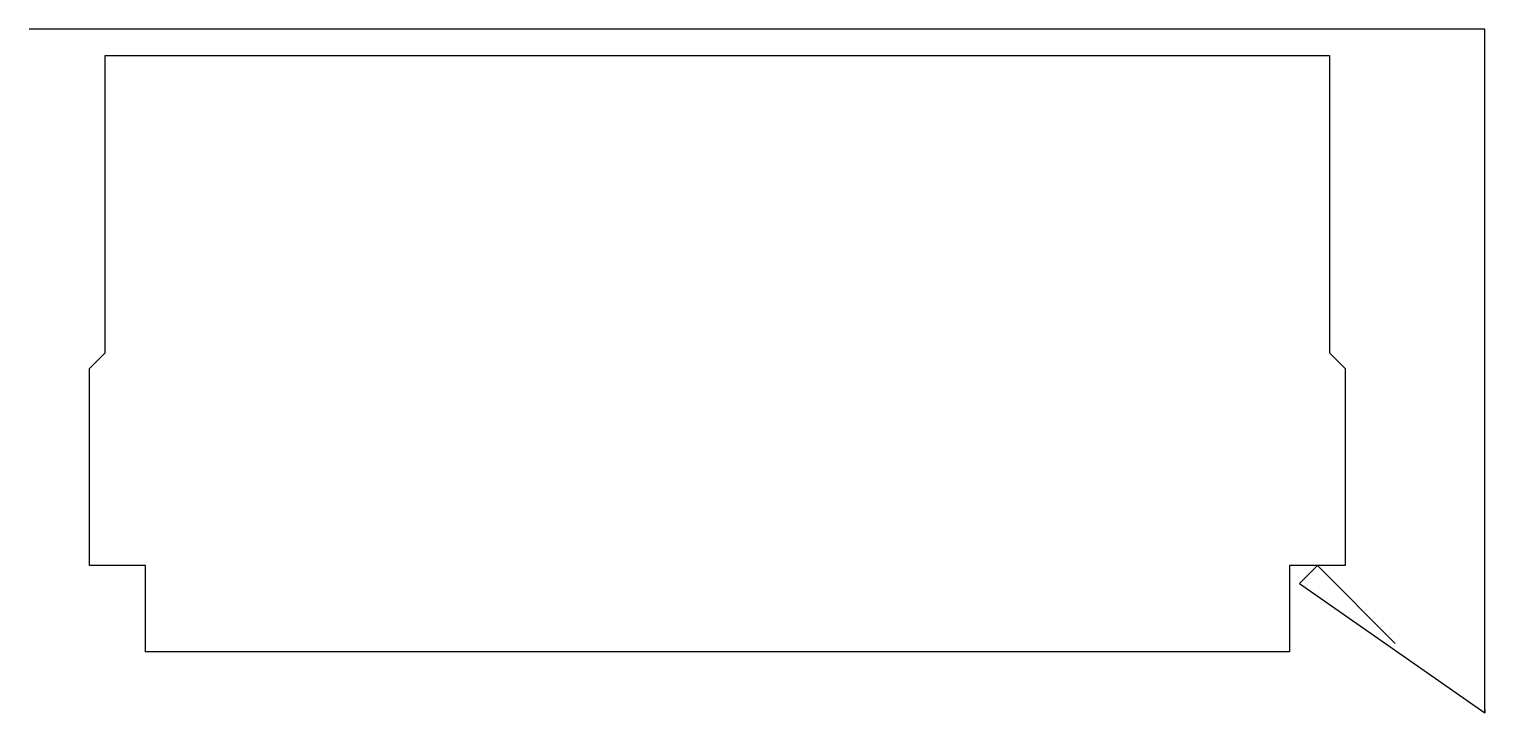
# Model space of a CAD drawing. Header units: metres. Extents: x 516 to 979, y 0 to 217.
import ezdxf

# ---------------------------------------------------------------- set-up
doc = ezdxf.new("R2010")
doc.units = ezdxf.units.M

msp = doc.modelspace()

# ---------------------------------------------------------------- linework, layer by layer
at = {"layer": 'TOOL_0'}
for p, q in [((517.064, 217.29), (516.064, 217.29)), ((978.861, 217.29), (517.064, 217.29)), ((978.861, 0.999), (978.861, 217.29)), ((540.272, 114.417), (540.272, 208.858)), ((540.272, 208.858), (929.472, 208.858)), ((929.472, 208.858), (929.472, 114.417)), ((535.272, 109.387), (540.272, 114.417)), ((929.472, 114.417), (934.472, 109.387)), ((535.272, 46.808), (535.272, 109.387)), ((934.472, 109.387), (934.472, 46.808)), ((553.022, 46.808), (535.272, 46.808)), ((553.022, 19.358), (553.022, 46.808)), ((925.597, 46.808), (916.722, 46.808)), ((916.722, 46.808), (916.722, 19.358)), ((925.597, 46.808), (919.94, 41.151)), ((950.345, 22.06), (925.597, 46.808)), ((934.472, 46.808), (925.597, 46.808)), ((919.94, 41.151), (978.861, -0.001)), ((916.722, 19.358), (553.022, 19.358)), ((978.861, -0.001), (978.861, 0.999)), ((978.861, 0.999), (978.861, -0.001)), ((978.861, -0.001), (978.861, 0.999))]:
    msp.add_line(p, q, dxfattribs=at)

doc.saveas('drawing.dxf')
